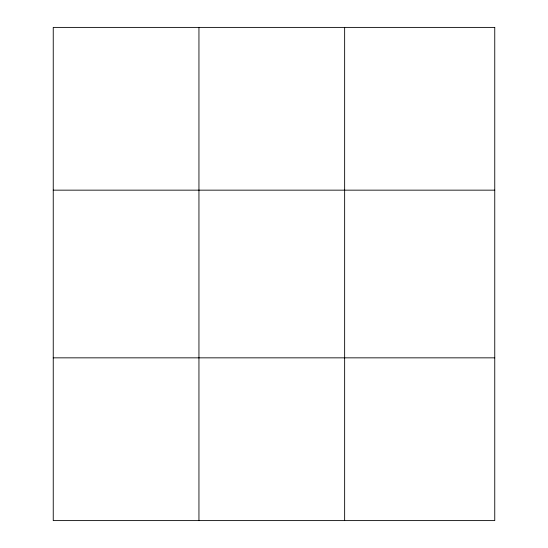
<?xml version="1.0" encoding="UTF-8"?>
<svg xmlns="http://www.w3.org/2000/svg" width="548" height="548" viewBox="0 0 548 548"><rect width="100%" height="100%" fill="white"/><g stroke="black" fill="none" stroke-linecap="round" stroke-linejoin="round"><path stroke-width="0.82" d="M198.945 520.6L198.945 27.4M344.644 520.6L344.644 27.4M53.245 190.156L494.755 190.156M53.245 357.844L494.755 357.844M494.755 27.4L494.755 520.6L53.245 520.6L53.245 27.4L494.755 27.4"/></g></svg>
